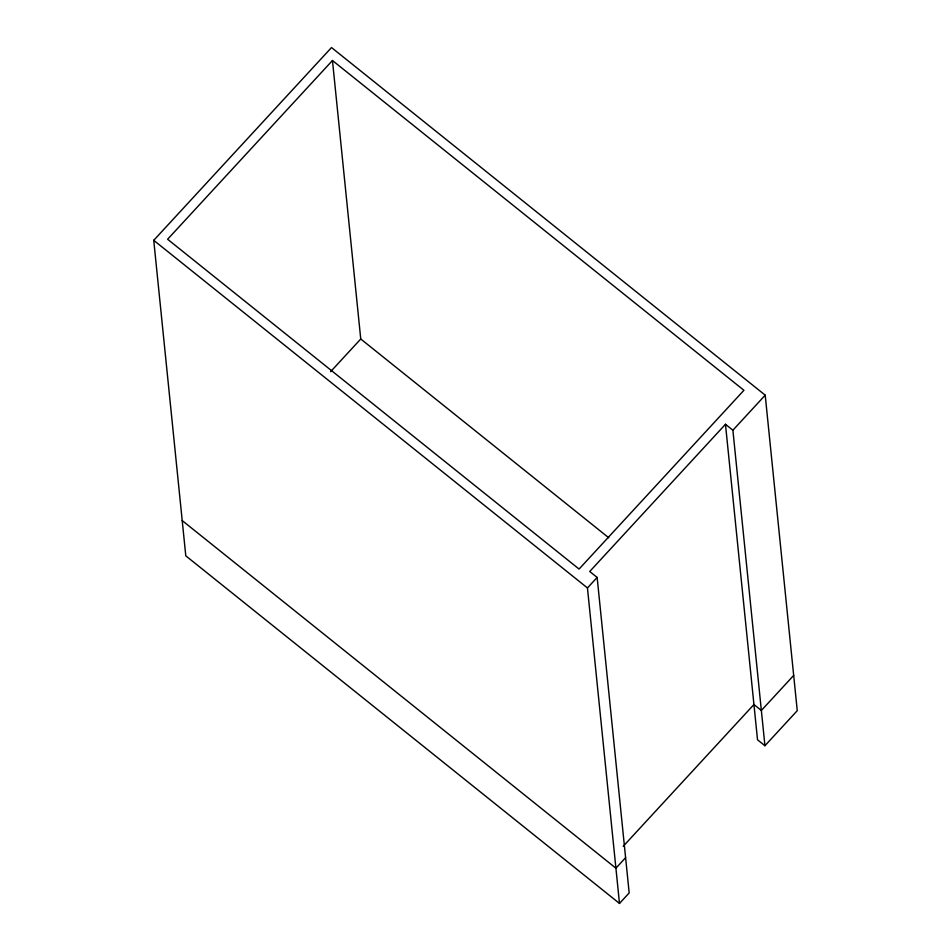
<?xml version="1.0" encoding="UTF-8"?>
<svg xmlns="http://www.w3.org/2000/svg" width="951" height="951" viewBox="0 0 951 951"><rect width="100%" height="100%" fill="white"/><g stroke="black" fill="none" stroke-linecap="round" stroke-linejoin="round"><path stroke-width="1.43" d="M153.741 240.33L331.507 47.55L765.21 395.164L797.259 710.67L764.937 745.727L757.519 739.783L725.47 424.277L589.727 571.492L597.145 577.435L629.182 892.93L619.493 903.45L185.79 555.836L153.741 240.33L587.445 587.944L619.493 903.45M332.458 60.507L167.614 239.26L579.076 569.055L743.92 390.29L332.458 60.507L360.75 338.996L608.783 537.79M330.591 371.686L360.75 338.996M587.445 587.944L597.145 577.435M764.937 745.727L732.888 430.221L765.21 395.164M623.226 846.283L753.941 704.525L761.359 710.468L793.681 675.424M625.603 857.683L615.915 868.204L182.212 520.577M725.47 424.277L732.888 430.221"/></g></svg>
